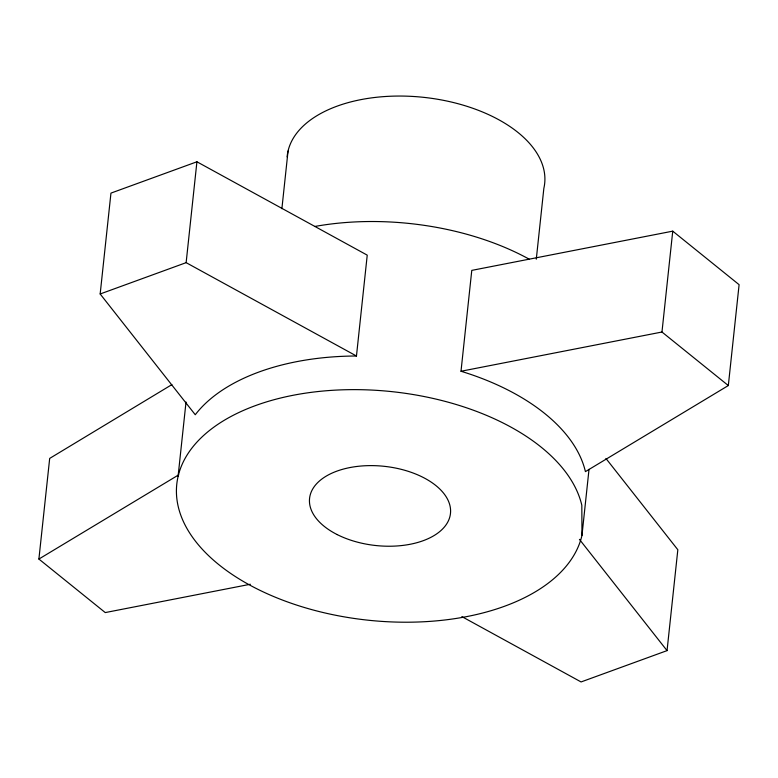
<?xml version="1.0" encoding="UTF-8"?>
<svg xmlns="http://www.w3.org/2000/svg" width="778" height="778" viewBox="0 0 778 778"><rect width="100%" height="100%" fill="white"/><g stroke="black" fill="none" stroke-linecap="round" stroke-linejoin="round"><path stroke-width="1.17" d="M250.331 584.259L105.254 612.578L38.9 559.051L49.685 458.407L171.899 384.614M100.168 293.977L110.953 193.109L196.922 161.785L367.235 255.145L356.46 356.003A204.41 114.901 6.1 0 0 195.268 414.742L100.168 293.977L186.137 262.653L356.46 356.003M186.137 262.653L196.922 161.785M178.065 476.476L186.02 402.031M281.889 208.698L288.045 151.058M461.004 371.252L471.779 270.384L672.746 231.154L739.1 284.68L728.325 385.548L585.416 471.624A204.41 114.901 6.1 0 0 461.004 371.252L661.971 332.021L728.325 385.548M536.285 259.2L543.851 188.354A129.459 72.772 6.1 0 0 427.19 97.746A129.459 72.772 6.1 0 0 287.131 156.923M581.973 535.361L581.818 505.243A204.41 114.901 6.1 0 0 270.122 400.816A204.41 114.901 6.1 0 0 271.104 595.442A204.41 114.901 6.1 0 0 581.973 535.361L589.024 469.319M661.971 332.021L672.746 231.154M461.86 616.594L581.078 681.946L667.047 650.622L677.832 549.754L605.945 458.466M38.9 559.051L178.697 474.852M579.435 539.368L667.047 650.622M314.672 226.495A204.41 114.901 6.1 0 1 529.303 259.23M337.205 534.593A70.866 39.834 6.1 0 0 450.024 516.125A70.866 39.834 6.1 0 0 352.823 467.043A70.866 39.834 6.1 0 0 337.205 534.593"/></g></svg>
